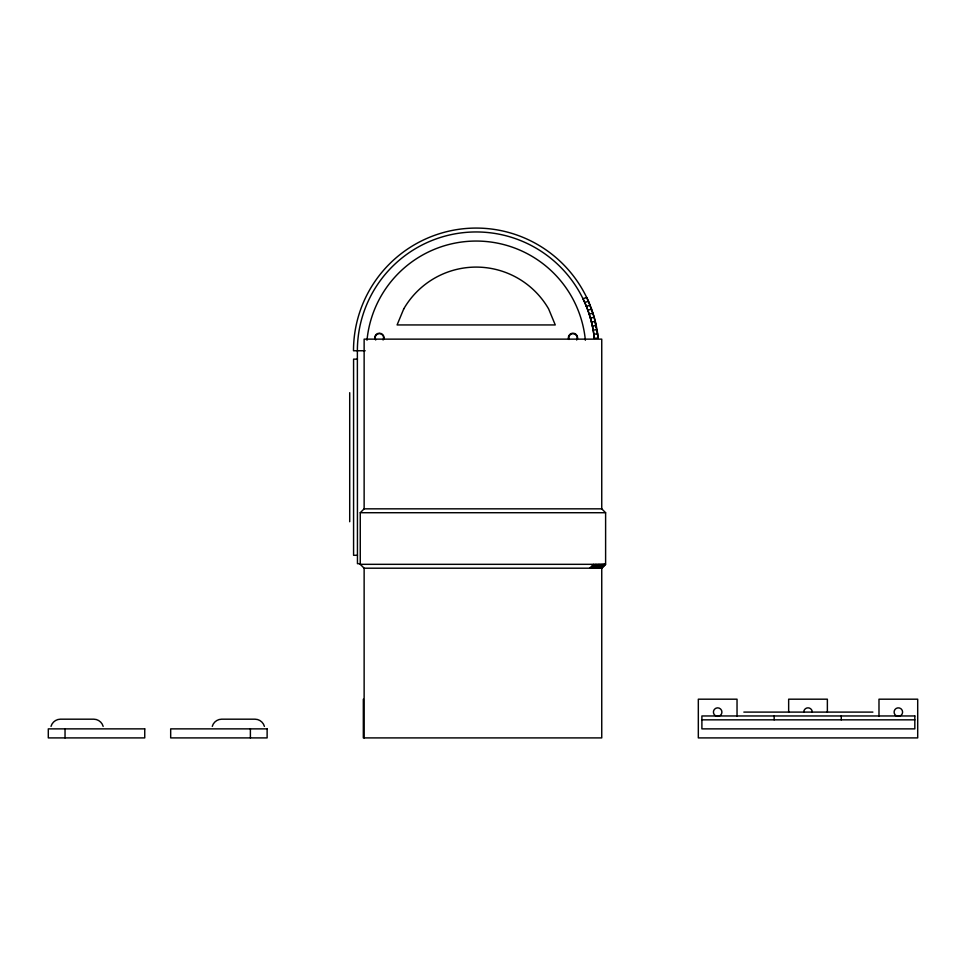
<?xml version="1.0" encoding="UTF-8"?>
<svg xmlns="http://www.w3.org/2000/svg" width="966" height="966" viewBox="0 0 966 966"><rect width="100%" height="100%" fill="white"/><g stroke="black" fill="none" stroke-linecap="round" stroke-linejoin="round"><path stroke-width="1.45" d="M51.017 726.384C52.104 722.242 56.076 719.199 60.351 719.187L93.835 719.187C98.097 719.199 102.082 722.242 103.157 726.384M212.266 726.384C213.341 722.242 217.326 719.199 221.6 719.187L255.072 719.187C259.347 719.199 263.32 722.242 264.406 726.384M589.719 568.201L593.462 564.325M591.47 568.201L595.237 564.325M593.088 568.201L596.867 564.325M594.573 568.201L598.377 564.325M595.925 568.201L599.741 564.325M597.133 568.201L600.961 564.325M598.208 568.201L602.047 564.325M599.149 568.201L602.989 564.325M599.934 568.201L603.786 564.325M600.586 568.201L604.438 564.325M601.094 568.201L604.957 564.325M360.258 512.717L364.134 508.84L601.746 508.84L605.61 512.717L605.61 564.325L601.746 568.201L364.134 568.201L360.258 564.325L360.258 512.717L605.61 512.717M601.456 568.201L605.537 564.325L360.258 564.325M588.475 301.368L586.7 297.528L582.957 298.675L584.708 302.43L588.475 301.368L594.199 317.307L598.195 338.076L594.332 338.341A118.806 118.806 0 0 0 469.959 232.118A118.806 118.806 0 0 0 357.372 350.755L357.456 563.685L360.463 563.685M584.708 302.43L586.326 306.246L590.117 305.28M586.326 306.246L587.811 310.122L591.615 309.241M587.811 310.122L589.163 314.047L592.979 313.25M589.163 314.047L590.383 318.007L594.199 317.307M590.383 318.007L591.446 322.016L595.285 321.4L595.998 327.269M591.446 322.016L592.387 326.049L596.227 325.53M592.387 326.049L593.172 330.118L597.024 329.684M593.172 330.118L593.824 334.224L597.688 333.862M365.184 350.755L353.496 350.755A122.67 122.67 0 0 1 469.826 228.242A122.67 122.67 0 0 1 598.195 338.076M357.456 359.147L353.58 359.147L353.58 555.293L357.456 555.293M743.844 712.099L872.89 712.099M701.896 719.839L914.826 719.839M569.059 339.464L568.853 338.945A4.262 4.262 0 0 1 576.654 335.721L577.076 336.748A4.262 4.262 0 0 1 576.654 339.984M593.824 334.224L594.332 338.341M878.988 716.398L878.988 699.191L917.7 699.191L917.7 737.903L698.321 737.903L698.321 699.191L737.034 699.191L737.034 716.398M841.265 715.963L841.265 719.839M827.367 712.099L827.367 699.191L788.654 699.191L788.654 712.099M774.164 715.963L774.164 719.839M601.746 508.84L601.746 339.138L364.134 339.138L364.134 508.84M601.746 568.201L601.746 737.903L363.325 737.903L363.325 699.191M364.134 568.201L364.134 737.903M349.704 392.691L349.704 521.749M250.387 728.871L250.387 737.903M65.036 728.871L65.036 737.903M366.995 340.213A109.689 109.689 0 0 1 585.36 340.213M375.702 339.984A4.262 4.262 0 0 1 379.384 333.596A4.262 4.262 0 0 1 383.079 339.984M568.479 339.054A4.649 4.649 0 0 1 572.959 333.198A4.649 4.649 0 0 1 577.451 339.054M374.905 339.054A4.649 4.649 0 0 1 379.384 333.198A4.649 4.649 0 0 1 383.876 339.054M803.748 712.099A4.262 4.262 0 0 1 808.011 707.837A4.262 4.262 0 0 1 812.261 712.099M403.728 308.927L397.086 324.938L555.269 324.938L548.628 308.927A83.656 83.656 0 0 0 403.728 308.927M914.826 715.963L701.896 715.963L701.896 728.871L914.826 728.871L914.826 715.963M144.743 728.871L48.3 728.871L48.3 737.903L144.743 737.903L144.743 728.871M267.123 728.871L170.68 728.871L170.68 737.903L267.123 737.903L267.123 728.871M715.54 715.782A4.262 4.262 0 0 0 721.928 712.099A4.262 4.262 0 0 0 715.54 708.404A4.262 4.262 0 0 0 715.54 715.782M896.219 715.782A4.262 4.262 0 0 0 902.606 712.099A4.262 4.262 0 0 0 896.219 708.404A4.262 4.262 0 0 0 896.219 715.782"/></g></svg>
